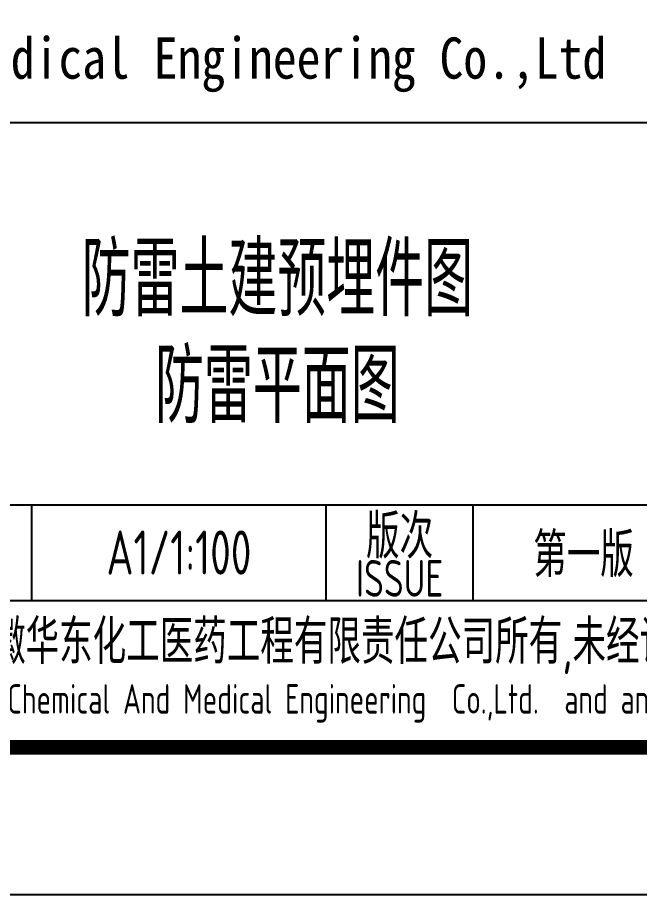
# Model space of a CAD drawing. Extents: x 5211311 to 5622788, y -441754 to -251897.
# Drawn here: x 5494516 to 5498743, y -424514 to -418550 of the extents above; entities that cross this region are included whole.
import ezdxf
from ezdxf.enums import TextEntityAlignment as Align

# ---------------------------------------------------------------- set-up
doc = ezdxf.new("R2010")
doc.units = 0
doc.header["$LTSCALE"] = 1000
doc.header["$MEASUREMENT"] = 0
doc.layers.get('0').update_dxf_attribs({"linetype": 'CONTINUOUS'})
doc.layers.add('PUB_TITLE', color=4, linetype='CONTINUOUS')
doc.styles.add('AHD', font='sceie.shx', dxfattribs={"width": 0.7, "bigfont": 'sceic.shx'})
doc.styles.add('ECEC_TQ_S', font='')
doc.styles.get('ECEC_TQ_S').set_extended_font_data('SimSun')

msp = doc.modelspace()

# ---------------------------------------------------------------- linework, layer by layer
for p, q in [((5488113.1, -419264), (5506113.1, -419264)), ((5488113.1, -421864), (5506113.1, -421864)), ((5494613.1, -422514), (5494613.1, -421864)), ((5496613.1, -422514), (5496613.1, -421864)), ((5497613.1, -422514), (5497613.1, -421864)), ((5488113.1, -422514), (5506113.1, -422514)), ((5488113.1, -423514), (5506113.1, -423514))]:
    msp.add_line(p, q)
at = {"layer": 'PUB_TITLE', "color": 4}
msp.add_lwpolyline([(5423013.1, -424514), (5507113.1, -424514), (5507113.1, -365114), (5423013.1, -365114)], close=True, dxfattribs=at)
at = {"layer": 'PUB_TITLE', "color": 4, "const_width": 100}
msp.add_lwpolyline([(5425513.1, -423514), (5506113.1, -423514), (5506113.1, -366114), (5425513.1, -366114)], close=True, dxfattribs=at)

# ---------------------------------------------------------------- texts
for s, height, style, width, p in [('Anhui Huadong Chemical & Medical Engineering Co.,Ltd', 280, 'ECEC_TQ_S', 0.85, (5494308, -418864)), ('Anhui Huadong Chemical & Medical Engineering Co.,Ltd', 280, 'ECEC_TQ_S', 0.85, (5494308, -418864)), ('防雷土建预埋件图', 500, 'AHD', 0.7, (5496282, -420306.4)), ('防雷平面图', 500, 'AHD', 0.7, (5496282, -421032.7)), ('版次', 300, 'AHD', 0.8, (5497113.1, -422064)), ('版次', 300, 'AHD', 0.8, (5497113.1, -422064)), ('ISSUE', 250, 'AHD', 0.8, (5497113.1, -422364)), ('ISSUE', 250, 'AHD', 0.8, (5497113.1, -422364)), ('本文件专有权属安徽华东化工医药工程有限责任公司所有,未经许可不得复制或转让给第三方', 300, 'AHD', 0.8, (5497113.1, -422814)), ('本文件专有权属安徽华东化工医药工程有限责任公司所有,未经许可不得复制或转让给第三方', 300, 'AHD', 0.8, (5497113.1, -422814)), ('The proprietary right of this document belongs to Anhui Huadong Chemical And Medical Engineering  Co.,Ltd.  and any replication or transfer to the 3rd. side is forbidden without its permission. ', 200, 'AHD', 0.8, (5497113.1, -423214)), ('The proprietary right of this document belongs to Anhui Huadong Chemical And Medical Engineering  Co.,Ltd.  and any replication or transfer to the 3rd. side is forbidden without its permission. ', 200, 'AHD', 0.8, (5497113.1, -423214))]:
    msp.add_text(s, height=height, dxfattribs=dict(style=style, width=width)).set_placement(p, align=Align.MIDDLE)
at = {"style": 'AHD', "width": 0.8}
for tag, text, p in [('A1/1:100', '1:100', (5495613.1, -422189)), ('第一版', '0', (5498363.1, -422189))]:
    msp.add_attdef(tag, text=text, height=300, dxfattribs=at).set_placement(p, align=Align.MIDDLE)

doc.saveas('drawing.dxf')
